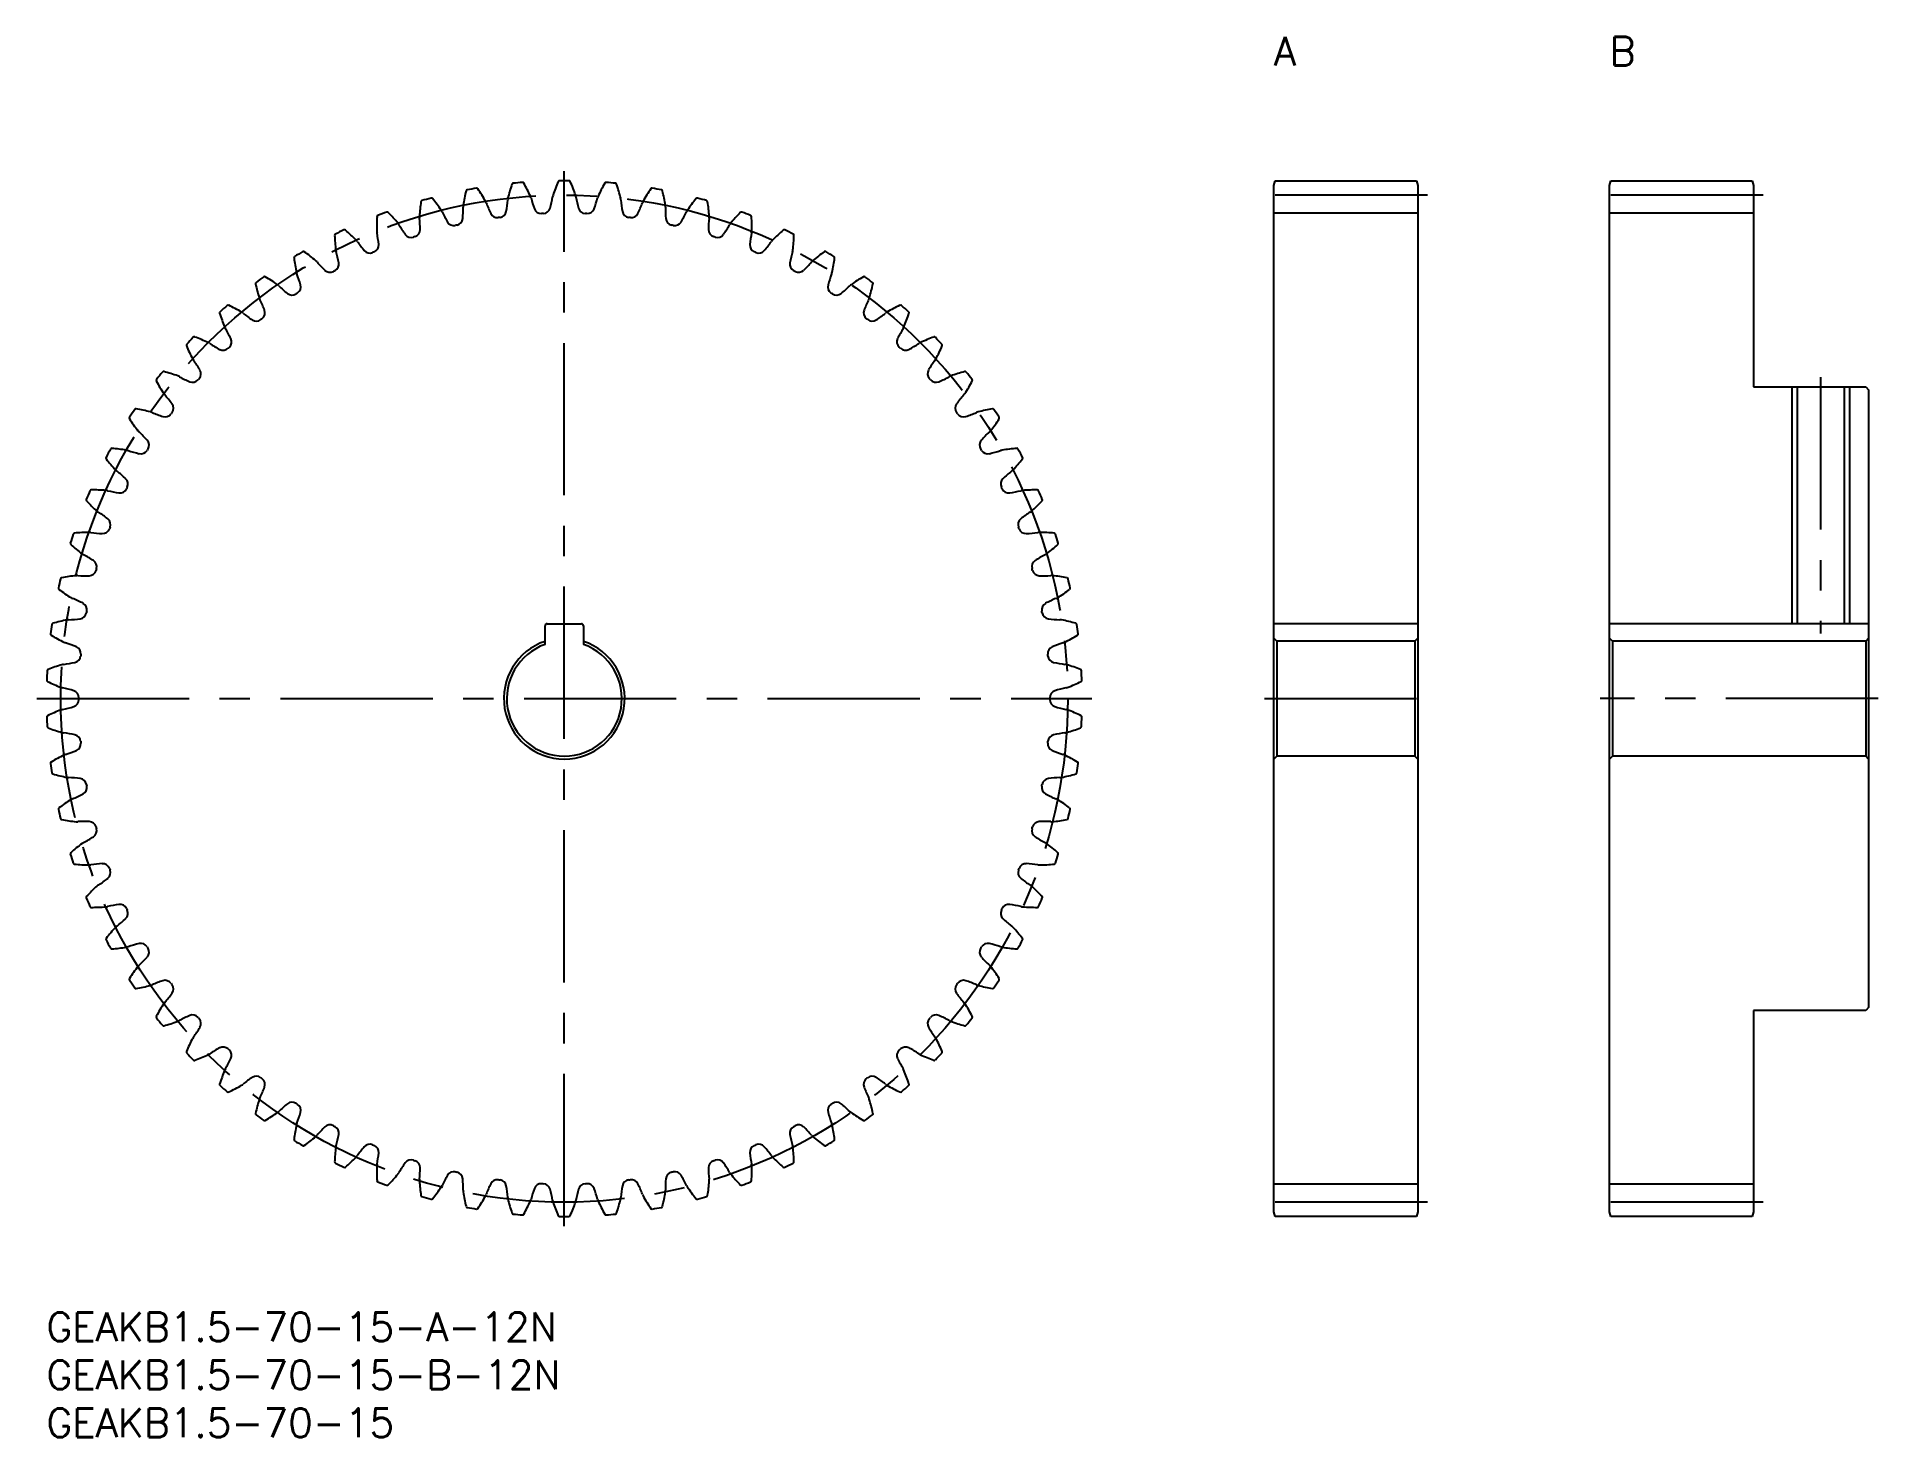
# Model space of a CAD drawing. Extents: x -1 to 191, y -13 to 133.
import ezdxf

# ---------------------------------------------------------------- set-up
doc = ezdxf.new("R2010")
doc.units = 0
doc.header["$LTSCALE"] = 0.5
doc.linetypes.add('CENTER', pattern=[50.8, 31.75, -6.35, 6.35, -6.35])
for name, color, linetype in [('MSM_CENTER', 1, 'CENTER'), ('MSM_CONTINUOUS', 7, 'CONTINUOUS'), ('MSM_NARROW', 5, 'CONTINUOUS'), ('MSM_PART_NUMBER', 7, 'CONTINUOUS')]:
    doc.layers.add(name, color=color, linetype=linetype)
doc.styles.get("Standard").update_dxf_attribs({"font": 'txt.shx', "height": 2, "bigfont": 'bigfont.shx'})

# ---------------------------------------------------------------- blocks, each defined once
blk = doc.blocks.new('*U3')
at = {"layer": 'MSM_PART_NUMBER'}
blk.add_text('GEAKB1.5-70-15-A-12N', height=3, dxfattribs=at).set_placement((0, -3))
blk = doc.blocks.new('*U4')
at = {"layer": 'MSM_PART_NUMBER'}
blk.add_text('GEAKB1.5-70-15-B-12N', height=3, dxfattribs=at).set_placement((0, -8))
blk = doc.blocks.new('*U5')
at = {"layer": 'MSM_PART_NUMBER'}
blk.add_text('GEAKB1.5-70-15', height=3, dxfattribs=at).set_placement((0, -13))
blk = doc.blocks.new('*U6')
at = {"layer": 'MSM_PART_NUMBER'}
blk.add_text('A', height=3, dxfattribs=at).set_placement((128, 130))
blk = doc.blocks.new('*U7')
at = {"layer": 'MSM_PART_NUMBER'}
blk.add_text('B', height=3, dxfattribs=at).set_placement((163, 130))

msp = doc.modelspace()

# ---------------------------------------------------------------- linework, layer by layer
at = {"layer": 'MSM_CENTER'}
for p, q in [((54, 9), (54, 119)), ((144, 116.5), (127, 116.5)), ((179, 116.5), (162, 116.5)), ((185, 97.5), (185, 70.8)), ((-1, 64), (109, 64)), ((127, 64), (144, 64)), ((191, 64), (162, 64)), ((144, 11.5), (127, 11.5)), ((179, 11.5), (162, 11.5))]:
    msp.add_line(p, q, dxfattribs=at)
msp.add_circle((54, 64), 52.5, dxfattribs=at)
at = {"layer": 'MSM_CONTINUOUS'}
for p, q in [((128, 117.5), (128.13, 118)), ((128, 10.5), (128, 117.5)), ((128.13, 118), (142.87, 118)), ((142.87, 118), (143, 117.5)), ((143, 117.5), (143, 10.5)), ((163, 117.5), (163.13, 118)), ((163, 10.5), (163, 117.5)), ((163.13, 118), (177.87, 118)), ((177.87, 118), (178, 117.5)), ((178, 117.5), (178, 96.5)), ((143, 114.62), (128, 114.62)), ((178, 114.62), (163, 114.62)), ((178, 96.5), (189.7, 96.5)), ((182.54, 96.5), (182.54, 71.8)), ((187.46, 96.5), (187.46, 71.8)), ((189.7, 96.5), (190, 96.2)), ((190, 96.2), (190, 31.8)), ((52, 69.66), (52, 71.6)), ((52.2, 71.8), (55.8, 71.8)), ((56, 71.6), (56, 69.66)), ((143, 71.8), (128, 71.8)), ((190, 71.8), (163, 71.8)), ((128.3, 70), (128, 70.3)), ((142.7, 70), (128.3, 70)), ((128.3, 70), (128.3, 58)), ((143, 70.3), (142.7, 70)), ((142.7, 70), (142.7, 58)), ((163.3, 70), (163, 70.3)), ((189.7, 70), (163.3, 70)), ((163.3, 70), (163.3, 58)), ((190, 70.3), (189.7, 70)), ((189.7, 70), (189.7, 58)), ((128.3, 58), (128, 57.7)), ((142.7, 58), (128.3, 58)), ((143, 57.7), (142.7, 58)), ((163.3, 58), (163, 57.7)), ((189.7, 58), (163.3, 58)), ((190, 57.7), (189.7, 58)), ((178, 31.5), (178, 10.5)), ((189.7, 31.5), (178, 31.5)), ((190, 31.8), (189.7, 31.5)), ((143, 13.38), (128, 13.38)), ((178, 13.38), (163, 13.38)), ((128.13, 10), (128, 10.5)), ((142.87, 10), (128.13, 10)), ((143, 10.5), (142.87, 10)), ((163.13, 10), (163, 10.5)), ((177.87, 10), (163.13, 10)), ((178, 10.5), (177.87, 10))]:
    msp.add_line(p, q, dxfattribs=at)
for centre, radius, start, end in [((54, 64), 54, 99.7654, 100.8061), ((44.87, 117.07), 0.15, 33.9932, 99.7654), ((30.48, 107.37), 17.5, 29, 33.9932), ((65.13, 112.06), 17.5, 161.4354, 166.4286), ((48.69, 117.59), 0.15, 95.6632, 161.4354), ((54, 64), 54, 94.6225, 95.6632), ((49.66, 117.67), 0.15, 28.8503, 94.6225), ((34.46, 109.3), 17.5, 23.8571, 28.8503), ((69.4, 110.87), 17.5, 156.2926, 161.2857), ((53.51, 117.85), 0.15, 90.5204, 156.2926), ((54, 64), 54, 89.4796, 90.5204), ((54.49, 117.85), 0.15, 23.7074, 89.4796), ((38.6, 110.87), 17.5, 18.7143, 23.7074), ((73.54, 109.3), 17.5, 151.1497, 156.1429), ((58.34, 117.67), 0.15, 85.3771, 151.1497), ((54, 64), 54, 84.3368, 85.3775), ((59.31, 117.59), 0.15, 18.5646, 84.3369), ((42.87, 112.06), 17.5, 13.5714, 18.5646), ((77.52, 107.37), 17.5, 146.0068, 151), ((63.13, 117.07), 0.15, 80.2343, 146.0068), ((54, 64), 54, 79.1939, 80.2346), ((56.37, 113.28), 17.5, 171.7211, 176.7143), ((39.2, 115.78), 0.15, 105.9489, 171.7211), ((54, 64), 54, 104.9082, 105.9489), ((40.15, 116.04), 0.15, 39.136, 104.9082), ((26.69, 105.09), 17.5, 34.1429, 39.136), ((27.9, 115.24), 15.56, 355.6163, 0.0349), ((44.7, 115.25), 1.24, 171.5714, 180.0536), ((60.78, 112.87), 17.5, 166.5783, 171.5714), ((43.9, 116.9), 0.15, 100.8061, 166.5783), ((44.7, 115.25), 1.24, 20.5178, 29), ((60.43, 121.14), 15.56, 200.5366, 204.9551), ((32.6, 117.37), 15.56, 350.4734, 354.892), ((49.33, 115.88), 1.24, 166.4286, 174.9107), ((49.33, 115.88), 1.24, 15.375, 23.8572), ((65.53, 120.34), 15.56, 195.3937, 199.8123), ((37.47, 119.08), 15.56, 345.3306, 349.7491), ((54, 116.09), 1.24, 161.2857, 169.7679), ((54, 116.09), 1.24, 10.2321, 18.7143), ((70.53, 119.08), 15.56, 190.2509, 194.6694), ((42.47, 120.34), 15.56, 340.1877, 344.6063), ((58.67, 115.88), 1.24, 156.1428, 164.625), ((58.67, 115.88), 1.24, 5.0893, 13.5714), ((75.4, 117.37), 15.56, 185.108, 189.5266), ((47.57, 121.14), 15.56, 335.0449, 339.4634), ((63.3, 115.25), 1.24, 151, 159.4822), ((64.1, 116.9), 0.15, 13.4217, 79.194), ((47.22, 112.87), 17.5, 8.4286, 13.4217), ((63.3, 115.25), 1.24, 359.9464, 8.4286), ((80.1, 115.24), 15.56, 179.9651, 184.3837), ((81.31, 105.09), 17.5, 140.864, 145.8571), ((67.85, 116.04), 0.15, 75.0918, 140.864), ((54, 64), 54, 74.0511, 75.0918), ((68.8, 115.78), 0.15, 8.2787, 74.0511), ((51.63, 113.28), 17.5, 3.2857, 8.2789), ((51.95, 113.29), 17.5, 176.864, 181.8571), ((34.62, 114.24), 0.15, 111.0918, 176.864), ((54, 64), 54, 110.0511, 111.0918), ((35.54, 114.59), 0.15, 44.2789, 110.0511), ((23.12, 102.47), 17.5, 39.2857, 44.2789), ((35.7, 112.77), 1.24, 30.8035, 39.2857), ((50.12, 121.37), 15.56, 210.8223, 215.2408), ((40.14, 114.21), 1.24, 176.7143, 185.1965), ((23.41, 112.69), 15.56, 0.7592, 5.1777), ((40.14, 114.21), 1.24, 25.6607, 34.1429), ((55.28, 121.49), 15.56, 205.6794, 210.098), ((42.47, 114.07), 0.75, 210.098, 282.965), ((54, 64), 50.62, 102.7493, 102.965), ((42.66, 114.11), 0.75, 282.7493, 355.6163), ((47.01, 114.9), 0.75, 204.9551, 277.8222), ((54, 64), 50.62, 97.6064, 97.8222), ((47.2, 114.92), 0.75, 277.6064, 350.4734), ((51.6, 115.32), 0.75, 199.8123, 272.6793), ((54, 64), 50.62, 92.4635, 92.6793), ((51.79, 115.33), 0.75, 272.4635, 345.3306), ((56.21, 115.33), 0.75, 194.6694, 267.5365), ((54, 64), 50.62, 87.3207, 87.5365), ((56.4, 115.32), 0.75, 267.3207, 340.1878), ((60.8, 114.92), 0.75, 189.5265, 262.3936), ((54, 64), 50.62, 82.1778, 82.3936), ((60.99, 114.9), 0.75, 262.1778, 335.0449), ((65.34, 114.11), 0.75, 184.3837, 257.2507), ((54, 64), 50.62, 77.035, 77.2507), ((65.53, 114.07), 0.75, 257.035, 329.902), ((52.72, 121.49), 15.56, 329.902, 334.3206), ((67.86, 114.21), 1.24, 145.8571, 154.3393), ((84.59, 112.69), 15.56, 174.8223, 179.2408), ((67.86, 114.21), 1.24, 354.8035, 3.2857), ((57.88, 121.37), 15.56, 324.7592, 329.1777), ((72.3, 112.77), 1.24, 140.7143, 149.1965), ((84.88, 102.47), 17.5, 135.7211, 140.7143), ((72.46, 114.59), 0.15, 69.9489, 135.7211), ((54, 64), 54, 68.9082, 69.9489), ((73.38, 114.24), 0.15, 3.136, 68.9083), ((56.05, 113.29), 17.5, 358.1429, 3.136), ((30.2, 112.3), 0.15, 116.2346, 182.0068), ((47.54, 112.91), 17.5, 182.0068, 187), ((54, 64), 54, 115.1939, 116.2346), ((31.08, 112.73), 0.15, 49.4217, 115.194), ((19.79, 99.55), 17.5, 44.4286, 49.4217), ((31.4, 110.93), 1.24, 35.9464, 44.4286), ((45, 120.8), 15.56, 215.9651, 220.3837), ((35.7, 112.77), 1.24, 181.8571, 190.3393), ((19.17, 109.76), 15.56, 5.902, 10.3206), ((38.03, 112.83), 0.75, 215.2408, 288.1079), ((54, 64), 50.62, 107.8921, 108.1079), ((38.22, 112.89), 0.75, 287.8921, 0.7592), ((69.78, 112.89), 0.75, 179.2408, 252.1079), ((54, 64), 50.62, 71.8921, 72.1079), ((69.97, 112.83), 0.75, 251.8921, 324.7592), ((88.83, 109.76), 15.56, 169.6794, 174.098), ((72.3, 112.77), 1.24, 349.6607, 358.1429), ((63, 120.8), 15.56, 319.6163, 324.0349), ((76.6, 110.93), 1.24, 135.5714, 144.0536), ((88.21, 99.55), 17.5, 130.5783, 135.5714), ((76.92, 112.73), 0.15, 64.8061, 130.5782), ((54, 64), 54, 63.7654, 64.8061), ((60.46, 112.91), 17.5, 353, 357.9932), ((77.8, 112.3), 0.15, 357.9932, 63.7654), ((25.96, 109.97), 0.15, 121.3771, 187.1497), ((43.18, 112.13), 17.5, 187.1497, 192.1429), ((54, 64), 54, 120.3368, 121.3775), ((26.8, 110.48), 0.15, 54.5646, 120.3368), ((16.74, 96.34), 17.5, 49.5714, 54.5646), ((27.28, 108.71), 1.24, 41.0893, 49.5714), ((39.94, 119.76), 15.56, 221.108, 225.5266), ((31.4, 110.93), 1.24, 187, 195.4822), ((15.21, 106.45), 15.56, 11.0449, 15.4634), ((33.72, 111.2), 0.75, 220.3837, 293.2507), ((54, 64), 50.62, 113.035, 113.2507), ((33.9, 111.28), 0.75, 293.035, 5.902), ((74.1, 111.28), 0.75, 174.098, 246.965), ((54, 64), 50.62, 66.7493, 66.965), ((74.28, 111.2), 0.75, 246.7493, 319.6163), ((92.79, 106.45), 15.56, 164.5366, 168.9551), ((76.6, 110.93), 1.24, 344.5178, 353), ((68.06, 119.76), 15.56, 314.4734, 318.892), ((80.72, 108.71), 1.24, 130.4286, 138.9107), ((91.26, 96.34), 17.5, 125.4354, 130.4286), ((81.2, 110.48), 0.15, 59.6632, 125.4354), ((54, 64), 54, 58.6225, 59.6632), ((64.82, 112.13), 17.5, 347.8571, 352.8503), ((82.04, 109.97), 0.15, 352.8502, 58.6226), ((54, 64), 54, 125.4796, 126.5204), ((22.74, 107.85), 0.15, 59.7073, 125.4797), ((13.99, 92.87), 17.5, 54.7143, 59.7074), ((27.28, 108.71), 1.24, 192.1428, 200.625), ((11.56, 102.8), 15.56, 16.1877, 20.6063), ((29.57, 109.19), 0.75, 225.5266, 298.3936), ((54, 64), 50.62, 118.1778, 118.3936), ((29.74, 109.29), 0.75, 298.1778, 11.0449), ((78.26, 109.29), 0.75, 168.9551, 241.8222), ((54, 64), 50.62, 61.6064, 61.8222), ((78.43, 109.19), 0.75, 241.6064, 314.4735), ((96.44, 102.8), 15.56, 159.3937, 163.8123), ((80.72, 108.71), 1.24, 339.375, 347.8572), ((94.01, 92.87), 17.5, 120.2926, 125.2857), ((85.26, 107.85), 0.15, 54.5204, 120.2925), ((54, 64), 54, 53.4796, 54.5204), ((21.95, 107.28), 0.15, 126.5207, 192.2926), ((38.91, 110.97), 17.5, 192.2926, 197.2857), ((23.38, 106.14), 1.24, 197.2857, 205.7679), ((23.38, 106.14), 1.24, 46.2321, 54.7143), ((35, 118.27), 15.56, 226.2509, 230.6694), ((25.62, 106.82), 0.75, 230.6694, 303.5365), ((54, 64), 50.62, 123.3207, 123.5365), ((25.78, 106.93), 0.75, 303.3207, 16.1877), ((82.22, 106.93), 0.75, 163.8123, 236.6793), ((54, 64), 50.62, 56.4635, 56.6793), ((82.38, 106.82), 0.75, 236.4635, 309.3306), ((73, 118.27), 15.56, 309.3306, 313.7491), ((84.62, 106.14), 1.24, 125.2857, 133.7679), ((84.62, 106.14), 1.24, 334.2321, 342.7143), ((69.09, 110.97), 17.5, 342.7143, 347.7074), ((86.05, 107.28), 0.15, 347.7073, 53.4797), ((18.2, 104.23), 0.15, 131.6629, 197.4354), ((34.76, 109.43), 17.5, 197.4354, 202.4286), ((54, 64), 54, 130.6225, 131.6632), ((18.94, 104.87), 0.15, 64.8502, 130.6225), ((11.57, 89.17), 17.5, 59.8571, 64.8503), ((19.73, 103.23), 1.24, 51.375, 59.8572), ((30.21, 116.35), 15.56, 231.3937, 235.8123), ((8.25, 98.84), 15.56, 21.3306, 25.7491), ((22.04, 104.23), 0.75, 308.4635, 21.3306), ((85.96, 104.23), 0.75, 158.6694, 231.5365), ((99.75, 98.84), 15.56, 154.2509, 158.6694), ((77.79, 116.35), 15.56, 304.1877, 308.6063), ((88.27, 103.23), 1.24, 120.1428, 128.625), ((96.43, 89.17), 17.5, 115.1497, 120.1429), ((89.06, 104.87), 0.15, 49.3775, 115.1497), ((54, 64), 54, 48.3368, 49.3775), ((73.24, 109.43), 17.5, 337.5714, 342.5646), ((89.8, 104.23), 0.15, 342.5645, 48.3369), ((19.73, 103.23), 1.24, 202.4286, 210.9107), ((5.31, 94.6), 15.56, 26.4734, 30.892), ((21.89, 104.11), 0.75, 235.8123, 308.6793), ((54, 64), 50.62, 128.4635, 128.6793), ((54, 64), 50.62, 51.3207, 51.5365), ((86.11, 104.11), 0.75, 231.3207, 304.1877), ((102.69, 94.6), 15.56, 149.108, 153.5266), ((88.27, 103.23), 1.24, 329.0893, 337.5714), ((14.74, 100.86), 0.15, 136.8061, 202.5783), ((30.76, 107.52), 17.5, 202.5783, 207.5714), ((54, 64), 54, 135.7654, 136.8061), ((15.42, 101.57), 0.15, 69.993, 135.7654), ((9.48, 85.26), 17.5, 65, 69.9932), ((16.35, 100), 1.24, 56.5178, 65), ((25.61, 114.01), 15.56, 236.5366, 240.9551), ((18.43, 101.07), 0.75, 240.9551, 313.8222), ((54, 64), 50.62, 133.6064, 133.8222), ((18.57, 101.2), 0.75, 313.6064, 26.4734), ((89.43, 101.2), 0.75, 153.5265, 226.3936), ((54, 64), 50.62, 46.1778, 46.3936), ((89.57, 101.07), 0.75, 226.1778, 299.0449), ((82.39, 114.01), 15.56, 299.0449, 303.4634), ((91.65, 100), 1.24, 115, 123.4822), ((98.52, 85.26), 17.5, 110.0068, 115), ((92.58, 101.57), 0.15, 44.2346, 110.0068), ((54, 64), 54, 43.1939, 44.2346), ((77.24, 107.52), 17.5, 332.4286, 337.4217), ((93.26, 100.86), 0.15, 337.4217, 43.194), ((54, 64), 54, 140.9082, 141.9489), ((12.21, 97.96), 0.15, 75.136, 140.9082), ((7.75, 81.19), 17.5, 70.1429, 75.136), ((16.35, 100), 1.24, 207.5714, 216.0536), ((2.77, 90.11), 15.56, 31.6163, 36.0349), ((15.37, 97.87), 0.75, 318.7493, 31.6163), ((92.63, 97.87), 0.75, 148.3837, 221.2507), ((105.23, 90.11), 15.56, 143.9651, 148.3837), ((91.65, 100), 1.24, 323.9464, 332.4286), ((100.25, 81.19), 17.5, 104.864, 109.8571), ((95.79, 97.96), 0.15, 39.0918, 104.864), ((54, 64), 54, 38.0511, 39.0918), ((11.6, 97.19), 0.15, 141.9489, 207.7211), ((26.95, 105.26), 17.5, 207.7211, 212.7143), ((13.28, 96.48), 1.24, 61.6607, 70.1429), ((21.25, 111.26), 15.56, 241.6794, 246.098), ((15.25, 97.73), 0.75, 246.098, 318.965), ((54, 64), 50.62, 138.7493, 138.965), ((54, 64), 50.62, 41.035, 41.2507), ((92.75, 97.73), 0.75, 221.035, 293.902), ((86.75, 111.26), 15.56, 293.902, 298.3206), ((94.72, 96.48), 1.24, 109.8571, 118.3393), ((81.05, 105.26), 17.5, 327.2857, 332.2789), ((96.4, 97.19), 0.15, 332.2787, 38.0511), ((54, 64), 54, 146.0511, 147.0918), ((9.33, 94.07), 0.15, 80.2789, 146.051), ((6.4, 76.97), 17.5, 75.2857, 80.2789), ((13.28, 96.48), 1.24, 212.7143, 221.1965), ((0.63, 85.42), 15.56, 36.7592, 41.1777), ((12.49, 94.28), 0.75, 323.8921, 36.7592), ((95.51, 94.28), 0.75, 143.2408, 216.1079), ((107.37, 85.42), 15.56, 138.8223, 143.2408), ((94.72, 96.48), 1.24, 318.8035, 327.2857), ((101.6, 76.97), 17.5, 99.7211, 104.7143), ((98.67, 94.07), 0.15, 33.9489, 99.7211), ((54, 64), 54, 32.9082, 33.9489), ((8.79, 93.26), 0.15, 147.0918, 212.864), ((23.36, 102.67), 17.5, 212.864, 217.8571), ((10.53, 92.69), 1.24, 66.8035, 75.2857), ((17.14, 108.14), 15.56, 246.8223, 251.2408), ((12.38, 94.12), 0.75, 251.2408, 324.1079), ((54, 64), 50.62, 143.8921, 144.1079), ((54, 64), 50.62, 35.8921, 36.1079), ((95.62, 94.12), 0.75, 215.8921, 288.7592), ((90.86, 108.14), 15.56, 288.7592, 293.1777), ((97.47, 92.69), 1.24, 104.7143, 113.1965), ((84.64, 102.67), 17.5, 322.1429, 327.136), ((99.21, 93.26), 0.15, 327.136, 32.9083), ((10.53, 92.69), 1.24, 217.8571, 226.3393), ((-1.07, 80.55), 15.56, 41.902, 46.3206), ((9.95, 90.43), 0.75, 329.035, 41.902), ((98.05, 90.43), 0.75, 138.098, 210.965), ((109.07, 80.55), 15.56, 133.6794, 138.098), ((97.47, 92.69), 1.24, 313.6607, 322.1429), ((6.35, 89.09), 0.15, 152.2346, 218.0068), ((54, 64), 54, 151.1939, 152.2346), ((20.02, 99.77), 17.5, 218.0068, 223), ((6.81, 89.95), 0.15, 85.4216, 151.1939), ((5.43, 72.65), 17.5, 80.4286, 85.4217), ((8.13, 88.68), 1.24, 71.9464, 80.4286), ((13.33, 104.66), 15.56, 251.9651, 256.3837), ((9.85, 90.27), 0.75, 256.3837, 329.2507), ((54, 64), 50.62, 149.035, 149.2507), ((54, 64), 50.62, 30.7493, 30.965), ((98.15, 90.27), 0.75, 210.7493, 283.6163), ((94.67, 104.66), 15.56, 283.6163, 288.0349), ((99.87, 88.68), 1.24, 99.5714, 108.0536), ((102.57, 72.65), 17.5, 94.5783, 99.5714), ((87.98, 99.77), 17.5, 317, 321.9932), ((101.19, 89.95), 0.15, 28.8061, 94.5782), ((54, 64), 54, 27.7654, 28.8061), ((101.65, 89.09), 0.15, 321.993, 27.7654), ((8.13, 88.68), 1.24, 223, 231.4822), ((-2.33, 75.54), 15.56, 47.0449, 51.4634), ((7.75, 86.38), 0.75, 334.1778, 47.0449), ((100.25, 86.38), 0.75, 132.9551, 205.8222), ((110.33, 75.54), 15.56, 128.5366, 132.9551), ((99.87, 88.68), 1.24, 308.5178, 317), ((4.29, 84.71), 0.15, 157.3775, 223.1497), ((54, 64), 54, 156.3368, 157.3775), ((16.95, 96.58), 17.5, 223.1497, 228.1429), ((4.68, 85.61), 0.15, 90.5646, 156.3368), ((4.85, 68.26), 17.5, 85.5714, 90.5646), ((6.1, 84.47), 1.24, 77.0893, 85.5714), ((9.85, 100.85), 15.56, 257.108, 261.5266), ((7.67, 86.2), 0.75, 261.5266, 334.3936), ((54, 64), 50.62, 154.1778, 154.3936), ((54, 64), 50.62, 25.6064, 25.8222), ((100.33, 86.2), 0.75, 205.6064, 278.4735), ((98.15, 100.85), 15.56, 278.4734, 282.892), ((101.9, 84.47), 1.24, 94.4285, 102.9107), ((103.15, 68.26), 17.5, 89.4354, 94.4286), ((91.05, 96.58), 17.5, 311.8571, 316.8503), ((103.32, 85.61), 0.15, 23.6632, 89.4354), ((54, 64), 54, 22.6225, 23.6632), ((103.71, 84.71), 0.15, 316.8503, 22.6226), ((6.1, 84.47), 1.24, 228.1428, 236.625), ((-3.14, 70.45), 15.56, 52.1877, 56.6063), ((5.94, 82.14), 0.75, 339.3207, 52.1877), ((102.06, 82.14), 0.75, 127.8123, 200.6793), ((111.14, 70.45), 15.56, 123.3937, 127.8123), ((101.9, 84.47), 1.24, 303.375, 311.8572), ((54, 64), 54, 161.4796, 162.5204), ((2.94, 81.11), 0.15, 95.7074, 161.4796), ((4.66, 63.84), 17.5, 90.7143, 95.7074), ((4.46, 80.1), 1.24, 82.2321, 90.7143), ((6.73, 96.74), 15.56, 262.2509, 266.6694), ((5.87, 81.96), 0.75, 266.6694, 339.5365), ((54, 64), 50.62, 159.3207, 159.5365), ((54, 64), 50.62, 20.4635, 20.6793), ((102.13, 81.96), 0.75, 200.4635, 273.3306), ((101.27, 96.74), 15.56, 273.3306, 277.7491), ((103.54, 80.1), 1.24, 89.2857, 97.7679), ((103.34, 63.84), 17.5, 84.2926, 89.2857), ((105.06, 81.11), 0.15, 18.5204, 84.2925), ((54, 64), 54, 17.4796, 18.5204), ((2.64, 80.17), 0.15, 162.5204, 228.2926), ((14.18, 93.13), 17.5, 228.2926, 233.2857), ((4.46, 80.1), 1.24, 233.2857, 241.7679), ((-3.49, 65.3), 15.56, 57.3306, 61.7491), ((111.49, 65.3), 15.56, 118.2509, 122.6694), ((103.54, 80.1), 1.24, 298.2321, 306.7143), ((93.82, 93.13), 17.5, 306.7143, 311.7074), ((105.36, 80.17), 0.15, 311.7073, 17.4797), ((4.88, 59.42), 17.5, 95.8571, 100.8503), ((3.22, 75.59), 1.24, 87.375, 95.8572), ((3.98, 92.37), 15.56, 267.3937, 271.8123), ((4.45, 77.57), 0.75, 271.8123, 344.6793), ((4.5, 77.76), 0.75, 344.4635, 57.3306), ((54, 64), 50.62, 164.4635, 164.6793), ((103.5, 77.76), 0.75, 122.6694, 195.5365), ((54, 64), 50.62, 15.3207, 15.5365), ((103.55, 77.57), 0.75, 195.3207, 268.1877), ((104.02, 92.37), 15.56, 268.1877, 272.6063), ((104.78, 75.59), 1.24, 84.1428, 92.625), ((103.12, 59.42), 17.5, 79.1497, 84.1429), ((1.39, 75.51), 0.15, 167.6632, 233.4354), ((54, 64), 54, 166.6225, 167.6632), ((11.73, 89.44), 17.5, 233.4354, 238.4286), ((1.61, 76.46), 0.15, 100.8502, 166.6225), ((96.27, 89.44), 17.5, 301.5714, 306.5646), ((106.39, 76.46), 0.15, 13.3775, 79.1497), ((54, 64), 54, 12.3368, 13.3775), ((106.61, 75.51), 0.15, 306.5646, 12.3369), ((3.22, 75.59), 1.24, 238.4286, 246.9107), ((-3.37, 60.14), 15.56, 62.4734, 66.892), ((3.47, 73.27), 0.75, 349.6064, 62.4734), ((54, 64), 50.62, 169.6064, 169.8222), ((104.53, 73.27), 0.75, 117.5265, 190.3936), ((54, 64), 50.62, 10.1778, 10.3936), ((111.37, 60.14), 15.56, 113.108, 117.5266), ((104.78, 75.59), 1.24, 293.0893, 301.5714), ((54, 64), 54, 171.7654, 172.8061), ((0.71, 71.71), 0.15, 105.9932, 171.7653), ((5.49, 55.03), 17.5, 101, 105.9932), ((2.38, 70.99), 1.24, 92.5178, 101), ((1.64, 87.77), 15.56, 272.5366, 276.9551), ((3.43, 73.08), 0.75, 276.9551, 349.8222), ((52.2, 71.6), 0.2, 90, 180), ((55.8, 71.6), 0.2, 0, 90), ((104.57, 73.08), 0.75, 190.1778, 263.0449), ((106.36, 87.77), 15.56, 263.0449, 267.4634), ((105.62, 70.99), 1.24, 79, 87.4822), ((102.51, 55.03), 17.5, 74.0068, 79), ((107.29, 71.71), 0.15, 8.2346, 74.0068), ((54, 64), 54, 7.1939, 8.2346), ((0.57, 70.74), 0.15, 172.8061, 238.5783), ((9.62, 85.55), 17.5, 238.5783, 243.5714), ((2.38, 70.99), 1.24, 243.5714, 252.0536), ((-2.8, 55.01), 15.56, 67.6163, 72.0349), ((2.84, 68.7), 0.75, 354.7493, 67.6163), ((54, 64), 6.3, 108.5094, 71.4906), ((54, 64), 6, 109.4712, 70.5288), ((105.16, 68.7), 0.75, 112.3837, 185.2507), ((110.8, 55.01), 15.56, 107.9651, 112.3837), ((105.62, 70.99), 1.24, 287.9464, 296.4286), ((98.38, 85.55), 17.5, 296.4286, 301.4217), ((107.43, 70.74), 0.15, 301.4216, 7.194), ((6.48, 50.72), 17.5, 106.1429, 111.136), ((1.96, 66.34), 1.24, 97.6607, 106.1429), ((-0.28, 82.99), 15.56, 277.6794, 282.098), ((2.82, 68.51), 0.75, 282.098, 354.965), ((54, 64), 50.62, 174.7493, 174.965), ((54, 64), 50.62, 5.035, 5.2507), ((105.18, 68.51), 0.75, 185.035, 257.902), ((108.28, 82.99), 15.56, 257.902, 262.3206), ((106.04, 66.34), 1.24, 73.8571, 82.3393), ((101.52, 50.72), 17.5, 68.864, 73.8571), ((54, 64), 54, 176.9082, 177.9489), ((0.18, 65.93), 0.15, 177.9489, 243.7211), ((0.23, 66.9), 0.15, 111.136, 176.9082), ((7.87, 81.48), 17.5, 243.7211, 248.7143), ((100.13, 81.48), 17.5, 291.2857, 296.2789), ((107.77, 66.9), 0.15, 3.0918, 68.864), ((107.82, 65.93), 0.15, 296.2789, 2.0511), ((54, 64), 54, 2.0511, 3.0918), ((1.96, 66.34), 1.24, 248.7143, 257.1965), ((-1.76, 49.96), 15.56, 72.7592, 77.1777), ((2.63, 64.1), 0.75, 359.8921, 72.7592), ((2.63, 63.9), 0.75, 287.2408, 0.1079), ((54, 64), 50.62, 179.8921, 180.1079), ((105.37, 64.1), 0.75, 107.2409, 180.1079), ((54, 64), 50.62, 359.8921, 0.1079), ((105.37, 63.9), 0.75, 179.8921, 252.7591), ((109.76, 49.96), 15.56, 102.8223, 107.2408), ((106.04, 66.34), 1.24, 282.8035, 291.2857), ((0.18, 62.07), 0.15, 116.2789, 182.051), ((54, 64), 54, 182.0511, 183.0918), ((7.87, 46.52), 17.5, 111.2857, 116.2789), ((1.96, 61.66), 1.24, 102.8035, 111.2857), ((-1.76, 78.04), 15.56, 282.8223, 287.2408), ((109.76, 78.04), 15.56, 252.7592, 257.1777), ((106.04, 61.66), 1.24, 68.7143, 77.1965), ((100.13, 46.52), 17.5, 63.7211, 68.7143), ((107.82, 62.07), 0.15, 357.9489, 63.7211), ((54, 64), 54, 356.9082, 357.9489), ((0.23, 61.1), 0.15, 183.0918, 248.864), ((6.48, 77.28), 17.5, 248.864, 253.8571), ((1.96, 61.66), 1.24, 253.8571, 262.3393), ((-0.28, 45.01), 15.56, 77.902, 82.3206), ((2.82, 59.49), 0.75, 5.035, 77.902), ((54, 64), 50.62, 185.035, 185.2507), ((54, 64), 50.62, 354.7493, 354.965), ((105.18, 59.49), 0.75, 102.098, 174.965), ((108.28, 45.01), 15.56, 97.6794, 102.098), ((106.04, 61.66), 1.24, 277.6607, 286.1429), ((101.52, 77.28), 17.5, 286.1429, 291.136), ((107.77, 61.1), 0.15, 291.136, 356.9083), ((9.62, 42.45), 17.5, 116.4286, 121.4217), ((2.38, 57.01), 1.24, 107.9464, 116.4286), ((-2.8, 72.99), 15.56, 287.9651, 292.3837), ((2.84, 59.3), 0.75, 292.3837, 5.2507), ((105.16, 59.3), 0.75, 174.7493, 247.6163), ((110.8, 72.99), 15.56, 247.6163, 252.0349), ((105.62, 57.01), 1.24, 63.5714, 72.0536), ((98.38, 42.45), 17.5, 58.5783, 63.5714), ((0.57, 57.26), 0.15, 121.4217, 187.1939), ((54, 64), 54, 187.1939, 188.2346), ((0.71, 56.29), 0.15, 188.2346, 254.0068), ((5.49, 72.97), 17.5, 254.0068, 259), ((2.38, 57.01), 1.24, 259, 267.4822), ((1.64, 40.23), 15.56, 83.0449, 87.4634), ((106.36, 40.23), 15.56, 92.5366, 96.9551), ((105.62, 57.01), 1.24, 272.5178, 281), ((102.51, 72.97), 17.5, 281, 285.9932), ((107.29, 56.29), 0.15, 285.993, 351.7654), ((54, 64), 54, 351.7654, 352.8061), ((107.43, 57.26), 0.15, 352.8057, 58.5783), ((-3.37, 67.86), 15.56, 293.108, 297.5266), ((3.43, 54.92), 0.75, 10.1778, 83.0449), ((3.47, 54.73), 0.75, 297.5266, 10.3936), ((54, 64), 50.62, 190.1778, 190.3936), ((104.53, 54.73), 0.75, 169.6064, 242.4734), ((54, 64), 50.62, 349.6064, 349.8222), ((104.57, 54.92), 0.75, 96.9551, 169.8222), ((111.37, 67.86), 15.56, 242.4734, 246.892), ((1.39, 52.49), 0.15, 126.5646, 192.3367), ((54, 64), 54, 192.3368, 193.3775), ((11.73, 38.56), 17.5, 121.5714, 126.5646), ((3.22, 52.41), 1.24, 113.0893, 121.5714), ((104.78, 52.41), 1.24, 58.4286, 66.9107), ((96.27, 38.56), 17.5, 53.4354, 58.4286), ((54, 64), 54, 346.6225, 347.6632), ((106.61, 52.49), 0.15, 347.6629, 53.4354), ((1.61, 51.54), 0.15, 193.3775, 259.1497), ((4.88, 68.58), 17.5, 259.1497, 264.1429), ((3.22, 52.41), 1.24, 264.1428, 272.625), ((3.98, 35.63), 15.56, 88.1877, 92.6063), ((4.45, 50.43), 0.75, 15.3207, 88.1877), ((4.5, 50.24), 0.75, 302.6694, 15.5365), ((54, 64), 50.62, 195.3207, 195.5365), ((103.5, 50.24), 0.75, 164.4635, 237.3306), ((54, 64), 50.62, 344.4635, 344.6793), ((103.55, 50.43), 0.75, 91.8123, 164.6793), ((104.02, 35.63), 15.56, 87.3937, 91.8123), ((104.78, 52.41), 1.24, 267.375, 275.8572), ((103.12, 68.58), 17.5, 275.8571, 280.8503), ((106.39, 51.54), 0.15, 280.8503, 346.6226), ((14.18, 34.87), 17.5, 126.7143, 131.7074), ((4.46, 47.9), 1.24, 118.2321, 126.7143), ((-3.49, 62.7), 15.56, 298.2509, 302.6694), ((111.49, 62.7), 15.56, 237.3306, 241.7491), ((103.54, 47.9), 1.24, 53.2857, 61.7679), ((93.82, 34.87), 17.5, 48.2926, 53.2857), ((2.64, 47.83), 0.15, 131.7074, 197.4796), ((54, 64), 54, 197.4796, 198.5204), ((2.94, 46.89), 0.15, 198.5204, 264.2926), ((4.66, 64.16), 17.5, 264.2926, 269.2857), ((4.46, 47.9), 1.24, 269.2857, 277.7679), ((6.73, 31.26), 15.56, 93.3306, 97.7491), ((5.87, 46.04), 0.75, 20.4635, 93.3306), ((5.94, 45.86), 0.75, 307.8123, 20.6793), ((54, 64), 50.62, 200.4635, 200.6793), ((102.06, 45.86), 0.75, 159.3207, 232.1877), ((54, 64), 50.62, 339.3207, 339.5365), ((102.13, 46.04), 0.75, 86.6694, 159.5365), ((101.27, 31.26), 15.56, 82.2509, 86.6694), ((103.54, 47.9), 1.24, 262.2321, 270.7143), ((103.34, 64.16), 17.5, 270.7143, 275.7074), ((105.06, 46.89), 0.15, 275.7074, 341.4797), ((54, 64), 54, 341.4796, 342.5204), ((105.36, 47.83), 0.15, 342.5204, 48.2925), ((16.95, 31.42), 17.5, 131.8571, 136.8503), ((6.1, 43.53), 1.24, 123.375, 131.8572), ((-3.14, 57.55), 15.56, 303.3937, 307.8123), ((111.14, 57.55), 15.56, 232.1877, 236.6063), ((101.9, 43.53), 1.24, 48.1428, 56.625), ((91.05, 31.42), 17.5, 43.1497, 48.1429), ((4.29, 43.29), 0.15, 136.8502, 202.6225), ((54, 64), 54, 202.6225, 203.6632), ((4.68, 42.39), 0.15, 203.6632, 269.4354), ((4.85, 59.74), 17.5, 269.4354, 274.4286), ((6.1, 43.53), 1.24, 274.4286, 282.9107), ((9.85, 27.15), 15.56, 98.4734, 102.892), ((7.67, 41.8), 0.75, 25.6064, 98.4734), ((100.33, 41.8), 0.75, 81.5266, 154.3936), ((98.15, 27.15), 15.56, 77.108, 81.5266), ((101.9, 43.53), 1.24, 257.0893, 265.5714), ((103.15, 59.74), 17.5, 265.5714, 270.5646), ((103.32, 42.39), 0.15, 270.5645, 336.3369), ((54, 64), 54, 336.3368, 337.3775), ((103.71, 43.29), 0.15, 337.3775, 43.1497), ((-2.33, 52.46), 15.56, 308.5366, 312.9551), ((7.75, 41.62), 0.75, 312.9551, 25.8222), ((54, 64), 50.62, 205.6064, 205.8222), ((100.25, 41.62), 0.75, 154.1778, 227.0448), ((54, 64), 50.62, 334.1778, 334.3936), ((110.33, 52.46), 15.56, 227.0449, 231.4634), ((6.35, 38.91), 0.15, 141.9932, 207.7654), ((54, 64), 54, 207.7654, 208.8061), ((20.02, 28.23), 17.5, 137, 141.9932), ((8.13, 39.32), 1.24, 128.5178, 137), ((13.33, 23.34), 15.56, 103.6163, 108.0349), ((9.85, 37.73), 0.75, 30.7493, 103.6163), ((98.15, 37.73), 0.75, 76.3837, 149.2507), ((94.67, 23.34), 15.56, 71.9651, 76.3837), ((99.87, 39.32), 1.24, 43, 51.4822), ((87.98, 28.23), 17.5, 38.0068, 43), ((54, 64), 54, 331.1939, 332.2346), ((101.65, 38.91), 0.15, 332.2346, 38.0068), ((6.81, 38.05), 0.15, 208.8061, 274.5783), ((5.43, 55.35), 17.5, 274.5783, 279.5714), ((8.13, 39.32), 1.24, 279.5714, 288.0536), ((-1.07, 47.45), 15.56, 313.6794, 318.098), ((54, 64), 50.62, 210.7493, 210.965), ((9.95, 37.57), 0.75, 318.098, 30.965), ((98.05, 37.57), 0.75, 149.035, 221.902), ((54, 64), 50.62, 329.035, 329.2507), ((109.07, 47.45), 15.56, 221.902, 226.3206), ((99.87, 39.32), 1.24, 251.9464, 260.4286), ((102.57, 55.35), 17.5, 260.4286, 265.4217), ((101.19, 38.05), 0.15, 265.4217, 331.194), ((8.79, 34.74), 0.15, 147.1359, 212.9083), ((23.36, 25.33), 17.5, 142.1429, 147.136), ((54, 64), 54, 212.9082, 213.9489), ((10.53, 35.31), 1.24, 133.6607, 142.1429), ((17.14, 19.86), 15.56, 108.7592, 113.1777), ((12.38, 33.88), 0.75, 35.8921, 108.7592), ((95.62, 33.88), 0.75, 71.2409, 144.1079), ((90.86, 19.86), 15.56, 66.8223, 71.2408), ((97.47, 35.31), 1.24, 37.8571, 46.3393), ((84.64, 25.33), 17.5, 32.864, 37.8571), ((54, 64), 54, 326.0511, 327.0918), ((99.21, 34.74), 0.15, 327.0918, 32.864), ((9.33, 33.93), 0.15, 213.9489, 279.7211), ((6.4, 51.03), 17.5, 279.7211, 284.7143), ((10.53, 35.31), 1.24, 284.7143, 293.1965), ((0.63, 42.58), 15.56, 318.8223, 323.2408), ((54, 64), 50.62, 215.8921, 216.1079), ((12.49, 33.72), 0.75, 323.2409, 36.1079), ((95.51, 33.72), 0.75, 143.8921, 216.7591), ((54, 64), 50.62, 323.8921, 324.1079), ((107.37, 42.58), 15.56, 216.7592, 221.1777), ((97.47, 35.31), 1.24, 246.8035, 255.2857), ((101.6, 51.03), 17.5, 255.2857, 260.2789), ((98.67, 33.93), 0.15, 260.2787, 326.0511), ((11.6, 30.81), 0.15, 152.2789, 218.0511), ((26.95, 22.74), 17.5, 147.2857, 152.2789), ((13.28, 31.52), 1.24, 138.8035, 147.2857), ((21.25, 16.74), 15.56, 113.902, 118.3206), ((15.25, 30.27), 0.75, 41.035, 113.902), ((54, 64), 50.62, 221.035, 221.2507), ((54, 64), 50.62, 318.7493, 318.965), ((92.75, 30.27), 0.75, 66.098, 138.965), ((86.75, 16.74), 15.56, 61.6794, 66.098), ((94.72, 31.52), 1.24, 32.7143, 41.1965), ((81.05, 22.74), 17.5, 27.7211, 32.7143), ((96.4, 30.81), 0.15, 321.9489, 27.7211), ((54, 64), 54, 218.0511, 219.0918), ((12.21, 30.04), 0.15, 219.0918, 284.864), ((7.75, 46.81), 17.5, 284.864, 289.8571), ((13.28, 31.52), 1.24, 289.8571, 298.3393), ((2.77, 37.89), 15.56, 323.9651, 328.3837), ((15.37, 30.13), 0.75, 328.3837, 41.2507), ((92.63, 30.13), 0.75, 138.7493, 211.6163), ((105.23, 37.89), 15.56, 211.6163, 216.0349), ((94.72, 31.52), 1.24, 241.6607, 250.1429), ((100.25, 46.81), 17.5, 250.1429, 255.136), ((95.79, 30.04), 0.15, 255.136, 320.9083), ((54, 64), 54, 320.9082, 321.9489), ((14.74, 27.14), 0.15, 157.4216, 223.1939), ((30.76, 20.48), 17.5, 152.4286, 157.4217), ((54, 64), 54, 223.1939, 224.2346), ((16.35, 28), 1.24, 143.9464, 152.4286), ((16.35, 28), 1.24, 295, 303.4822), ((25.61, 13.99), 15.56, 119.0449, 123.4634), ((18.43, 26.93), 0.75, 46.1778, 119.0449), ((54, 64), 50.62, 226.1778, 226.3936), ((18.57, 26.8), 0.75, 333.5266, 46.3936), ((89.43, 26.8), 0.75, 133.6064, 206.4734), ((54, 64), 50.62, 313.6064, 313.8222), ((89.57, 26.93), 0.75, 60.9551, 133.8222), ((82.39, 13.99), 15.56, 56.5366, 60.9551), ((91.65, 28), 1.24, 236.5178, 245), ((91.65, 28), 1.24, 27.5714, 36.0536), ((54, 64), 54, 315.7654, 316.8061), ((77.24, 20.48), 17.5, 22.5783, 27.5714), ((93.26, 27.14), 0.15, 316.8061, 22.5783), ((15.42, 26.43), 0.15, 224.2346, 290.0068), ((9.48, 42.74), 17.5, 290.0068, 295), ((34.76, 18.57), 17.5, 157.5714, 162.5646), ((19.73, 24.77), 1.24, 149.0893, 157.5714), ((5.31, 33.4), 15.56, 329.108, 333.5266), ((102.69, 33.4), 15.56, 206.4734, 210.892), ((88.27, 24.77), 1.24, 22.4286, 30.9107), ((73.24, 18.57), 17.5, 17.4354, 22.4286), ((98.52, 42.74), 17.5, 245, 249.9932), ((92.58, 26.43), 0.15, 249.993, 315.7654), ((18.2, 23.77), 0.15, 162.5646, 228.3368), ((54, 64), 54, 228.3368, 229.3775), ((11.57, 38.83), 17.5, 295.1497, 300.1429), ((19.73, 24.77), 1.24, 300.1428, 308.625), ((30.21, 11.65), 15.56, 124.1877, 128.6063), ((21.89, 23.89), 0.75, 51.3207, 124.1877), ((8.25, 29.16), 15.56, 334.2509, 338.6694), ((54, 64), 50.62, 231.3207, 231.5365), ((22.04, 23.77), 0.75, 338.6694, 51.5365), ((85.96, 23.77), 0.75, 128.4635, 201.3306), ((99.75, 29.16), 15.56, 201.3306, 205.7491), ((54, 64), 50.62, 308.4635, 308.6793), ((86.11, 23.89), 0.75, 55.8123, 128.6793), ((77.79, 11.65), 15.56, 51.3937, 55.8123), ((88.27, 24.77), 1.24, 231.375, 239.8572), ((96.43, 38.83), 17.5, 239.8571, 244.8503), ((54, 64), 54, 310.6225, 311.6632), ((89.8, 23.77), 0.15, 311.6632, 17.4354), ((18.94, 23.13), 0.15, 229.3775, 295.1497), ((38.91, 17.03), 17.5, 162.7143, 167.7074), ((23.38, 21.86), 1.24, 154.2321, 162.7143), ((35, 9.73), 15.56, 129.3306, 133.7491), ((25.62, 21.18), 0.75, 56.4635, 129.3306), ((54, 64), 50.62, 236.4635, 236.6793), ((25.78, 21.07), 0.75, 343.8123, 56.6793), ((82.22, 21.07), 0.75, 123.3207, 196.1877), ((54, 64), 50.62, 303.3207, 303.5365), ((82.38, 21.18), 0.75, 50.6694, 123.5365), ((73, 9.73), 15.56, 46.2509, 50.6694), ((84.62, 21.86), 1.24, 17.2857, 25.7679), ((69.09, 17.03), 17.5, 12.2926, 17.2857), ((89.06, 23.13), 0.15, 244.8502, 310.6226), ((21.95, 20.72), 0.15, 167.7074, 233.4797), ((54, 64), 54, 233.4796, 234.5204), ((22.74, 20.15), 0.15, 234.5204, 300.2926), ((13.99, 35.13), 17.5, 300.2926, 305.2857), ((23.38, 21.86), 1.24, 305.2857, 313.7679), ((43.18, 15.87), 17.5, 167.8571, 172.8503), ((27.28, 19.29), 1.24, 159.375, 167.8572), ((11.56, 25.2), 15.56, 339.3937, 343.8123), ((39.94, 8.24), 15.56, 134.4734, 138.892), ((29.57, 18.81), 0.75, 61.6064, 134.4734), ((54, 64), 50.62, 241.6064, 241.8222), ((29.74, 18.71), 0.75, 348.9551, 61.8222), ((78.26, 18.71), 0.75, 118.1778, 191.0449), ((54, 64), 50.62, 298.1778, 298.3936), ((78.43, 18.81), 0.75, 45.5266, 118.3936), ((68.06, 8.24), 15.56, 41.108, 45.5266), ((96.44, 25.2), 15.56, 196.1877, 200.6063), ((80.72, 19.29), 1.24, 12.1428, 20.625), ((64.82, 15.87), 17.5, 7.1497, 12.1429), ((84.62, 21.86), 1.24, 226.2321, 234.7143), ((94.01, 35.13), 17.5, 234.7143, 239.7074), ((85.26, 20.15), 0.15, 239.7073, 305.4797), ((54, 64), 54, 305.4796, 306.5204), ((86.05, 20.72), 0.15, 306.5204, 12.2926), ((25.96, 18.03), 0.15, 172.8503, 238.6226), ((54, 64), 54, 238.6225, 239.6632), ((26.8, 17.52), 0.15, 239.6632, 305.4354), ((16.74, 31.66), 17.5, 305.4354, 310.4286), ((27.28, 19.29), 1.24, 310.4286, 318.9107), ((31.4, 17.07), 1.24, 164.5178, 173), ((15.21, 21.55), 15.56, 344.5366, 348.9551), ((45, 7.2), 15.56, 139.6163, 144.0349), ((33.72, 16.8), 0.75, 66.7493, 139.6163), ((54, 64), 50.62, 246.7493, 246.965), ((33.9, 16.72), 0.75, 354.098, 66.965), ((74.1, 16.72), 0.75, 113.035, 185.902), ((54, 64), 50.62, 293.035, 293.2507), ((74.28, 16.8), 0.75, 40.3837, 113.2507), ((63, 7.2), 15.56, 35.9651, 40.3837), ((92.79, 21.55), 15.56, 191.0449, 195.4634), ((76.6, 17.07), 1.24, 7, 15.4822), ((80.72, 19.29), 1.24, 221.0893, 229.5714), ((91.26, 31.66), 17.5, 229.5714, 234.5646), ((81.2, 17.52), 0.15, 234.5646, 300.3369), ((54, 64), 54, 300.3368, 301.3775), ((82.04, 18.03), 0.15, 301.3775, 7.1497), ((47.54, 15.09), 17.5, 173, 177.9932), ((30.2, 15.7), 0.15, 177.9932, 243.7654), ((54, 64), 54, 243.7654, 244.8061), ((19.79, 28.45), 17.5, 310.5783, 315.5714), ((31.4, 17.07), 1.24, 315.5714, 324.0536), ((35.7, 15.23), 1.24, 169.6607, 178.1429), ((19.17, 18.24), 15.56, 349.6794, 354.098), ((50.12, 6.63), 15.56, 144.7592, 149.1777), ((38.03, 15.17), 0.75, 71.8921, 144.7591), ((54, 64), 50.62, 251.8921, 252.1079), ((38.22, 15.11), 0.75, 359.2409, 72.1079), ((69.78, 15.11), 0.75, 107.8921, 180.7591), ((54, 64), 50.62, 287.8921, 288.1079), ((69.97, 15.17), 0.75, 35.2408, 108.1079), ((57.88, 6.63), 15.56, 30.8223, 35.2408), ((88.83, 18.24), 15.56, 185.902, 190.3206), ((72.3, 15.23), 1.24, 1.8571, 10.3393), ((76.6, 17.07), 1.24, 215.9464, 224.4286), ((88.21, 28.45), 17.5, 224.4286, 229.4217), ((54, 64), 54, 295.1939, 296.2346), ((60.46, 15.09), 17.5, 2.0068, 7), ((77.8, 15.7), 0.15, 296.2346, 2.0068), ((31.08, 15.27), 0.15, 244.8061, 310.5783), ((51.95, 14.71), 17.5, 178.1429, 183.136), ((34.62, 13.76), 0.15, 183.136, 248.9083), ((54, 64), 54, 248.9082, 249.9489), ((23.12, 25.53), 17.5, 315.7211, 320.7143), ((35.7, 15.23), 1.24, 320.7143, 329.1965), ((23.41, 15.31), 15.56, 354.8223, 359.2408), ((40.14, 13.79), 1.24, 174.8035, 183.2857), ((56.37, 14.72), 17.5, 183.2857, 188.2789), ((55.28, 6.51), 15.56, 149.902, 154.3206), ((42.47, 13.93), 0.75, 77.035, 149.902), ((54, 64), 50.62, 257.035, 257.2507), ((42.66, 13.89), 0.75, 4.3837, 77.2507), ((27.9, 12.76), 15.56, 359.9651, 4.3837), ((47.01, 13.1), 0.75, 82.1778, 155.0448), ((54, 64), 50.62, 262.1778, 262.3936), ((47.2, 13.08), 0.75, 9.5266, 82.3936), ((60.8, 13.08), 0.75, 97.6064, 170.4734), ((54, 64), 50.62, 277.6064, 277.8222), ((60.99, 13.1), 0.75, 24.9551, 97.8222), ((80.1, 12.76), 15.56, 175.6163, 180.0349), ((65.34, 13.89), 0.75, 102.7493, 175.6163), ((54, 64), 50.62, 282.7493, 282.965), ((65.53, 13.93), 0.75, 30.098, 102.965), ((52.72, 6.51), 15.56, 25.6794, 30.098), ((51.63, 14.72), 17.5, 351.7211, 356.7143), ((84.59, 15.31), 15.56, 180.7592, 185.1777), ((67.86, 13.79), 1.24, 356.7143, 5.1965), ((72.3, 15.23), 1.24, 210.8035, 219.2857), ((84.88, 25.53), 17.5, 219.2857, 224.2789), ((54, 64), 54, 290.0511, 291.0918), ((73.38, 13.76), 0.15, 291.0918, 356.864), ((56.05, 14.71), 17.5, 356.864, 1.8571), ((76.92, 15.27), 0.15, 229.4217, 295.194), ((35.54, 13.41), 0.15, 249.9489, 315.7211), ((39.2, 12.22), 0.15, 188.2789, 254.0511), ((54, 64), 54, 254.0511, 255.0918), ((40.15, 11.96), 0.15, 255.0918, 320.864), ((26.69, 22.91), 17.5, 320.864, 325.8571), ((40.14, 13.79), 1.24, 325.8571, 334.3393), ((44.7, 12.75), 1.24, 179.9464, 188.4286), ((60.78, 15.13), 17.5, 188.4286, 193.4217), ((30.48, 20.63), 17.5, 326.0068, 331), ((44.7, 12.75), 1.24, 331, 339.4822), ((60.43, 6.86), 15.56, 155.0449, 159.4634), ((32.6, 10.63), 15.56, 5.108, 9.5266), ((49.33, 12.12), 1.24, 185.0893, 193.5714), ((65.13, 15.94), 17.5, 193.5714, 198.5646), ((34.46, 18.7), 17.5, 331.1497, 336.1429), ((49.33, 12.12), 1.24, 336.1428, 344.625), ((65.53, 7.66), 15.56, 160.1877, 164.6063), ((51.6, 12.68), 0.75, 87.3207, 160.1877), ((54, 64), 50.62, 267.3207, 267.5365), ((51.79, 12.67), 0.75, 14.6694, 87.5365), ((37.47, 8.92), 15.56, 10.2509, 14.6694), ((54, 11.91), 1.24, 190.2321, 198.7143), ((54, 11.91), 1.24, 341.2857, 349.7679), ((70.53, 8.92), 15.56, 165.3306, 169.7491), ((56.21, 12.67), 0.75, 92.4635, 165.3306), ((54, 64), 50.62, 272.4635, 272.6793), ((56.4, 12.68), 0.75, 19.8123, 92.6793), ((42.47, 7.66), 15.56, 15.3937, 19.8123), ((58.67, 12.12), 1.24, 195.375, 203.8572), ((73.54, 18.7), 17.5, 203.8571, 208.8503), ((42.87, 15.94), 17.5, 341.4354, 346.4286), ((58.67, 12.12), 1.24, 346.4286, 354.9107), ((75.4, 10.63), 15.56, 170.4734, 174.892), ((47.57, 6.86), 15.56, 20.5366, 24.9551), ((63.3, 12.75), 1.24, 200.5178, 209), ((77.52, 20.63), 17.5, 209, 213.9932), ((47.22, 15.13), 17.5, 346.5783, 351.5714), ((63.3, 12.75), 1.24, 351.5714, 0.0536), ((67.86, 13.79), 1.24, 205.6607, 214.1429), ((81.31, 22.91), 17.5, 214.1429, 219.136), ((67.85, 11.96), 0.15, 219.136, 284.9083), ((54, 64), 54, 284.9082, 285.9489), ((68.8, 12.22), 0.15, 285.9489, 351.7211), ((72.46, 13.41), 0.15, 224.2789, 290.0511), ((43.9, 11.1), 0.15, 193.4217, 259.194), ((54, 64), 54, 259.1939, 260.2346), ((44.87, 10.93), 0.15, 260.2346, 326.0068), ((48.69, 10.41), 0.15, 198.5646, 264.3368), ((54, 64), 54, 264.3368, 265.3775), ((49.66, 10.33), 0.15, 265.3771, 331.1497), ((69.4, 17.13), 17.5, 198.7143, 203.7074), ((53.51, 10.15), 0.15, 203.7074, 269.4797), ((54, 64), 54, 269.4796, 270.5204), ((54.49, 10.15), 0.15, 270.5204, 336.2926), ((38.6, 17.13), 17.5, 336.2926, 341.2857), ((58.34, 10.33), 0.15, 208.8503, 274.6226), ((54, 64), 54, 274.6225, 275.6632), ((59.31, 10.41), 0.15, 275.6632, 341.4354), ((63.13, 10.93), 0.15, 213.9932, 279.7654), ((54, 64), 54, 279.7654, 280.8061), ((64.1, 11.1), 0.15, 280.8061, 346.5783)]:
    msp.add_arc(centre, radius, start, end, dxfattribs=at)
at = {"layer": 'MSM_NARROW'}
for p, q in [((182, 96.5), (182, 71.8)), ((188, 96.5), (188, 71.8))]:
    msp.add_line(p, q, dxfattribs=at)

# ---------------------------------------------------------------- block references
at = {"layer": 'MSM_CONTINUOUS'}
for name in ['*U6', '*U7', '*U3', '*U4', '*U5']:
    msp.add_blockref(name, (0, 0), dxfattribs=at)

doc.saveas('drawing.dxf')
